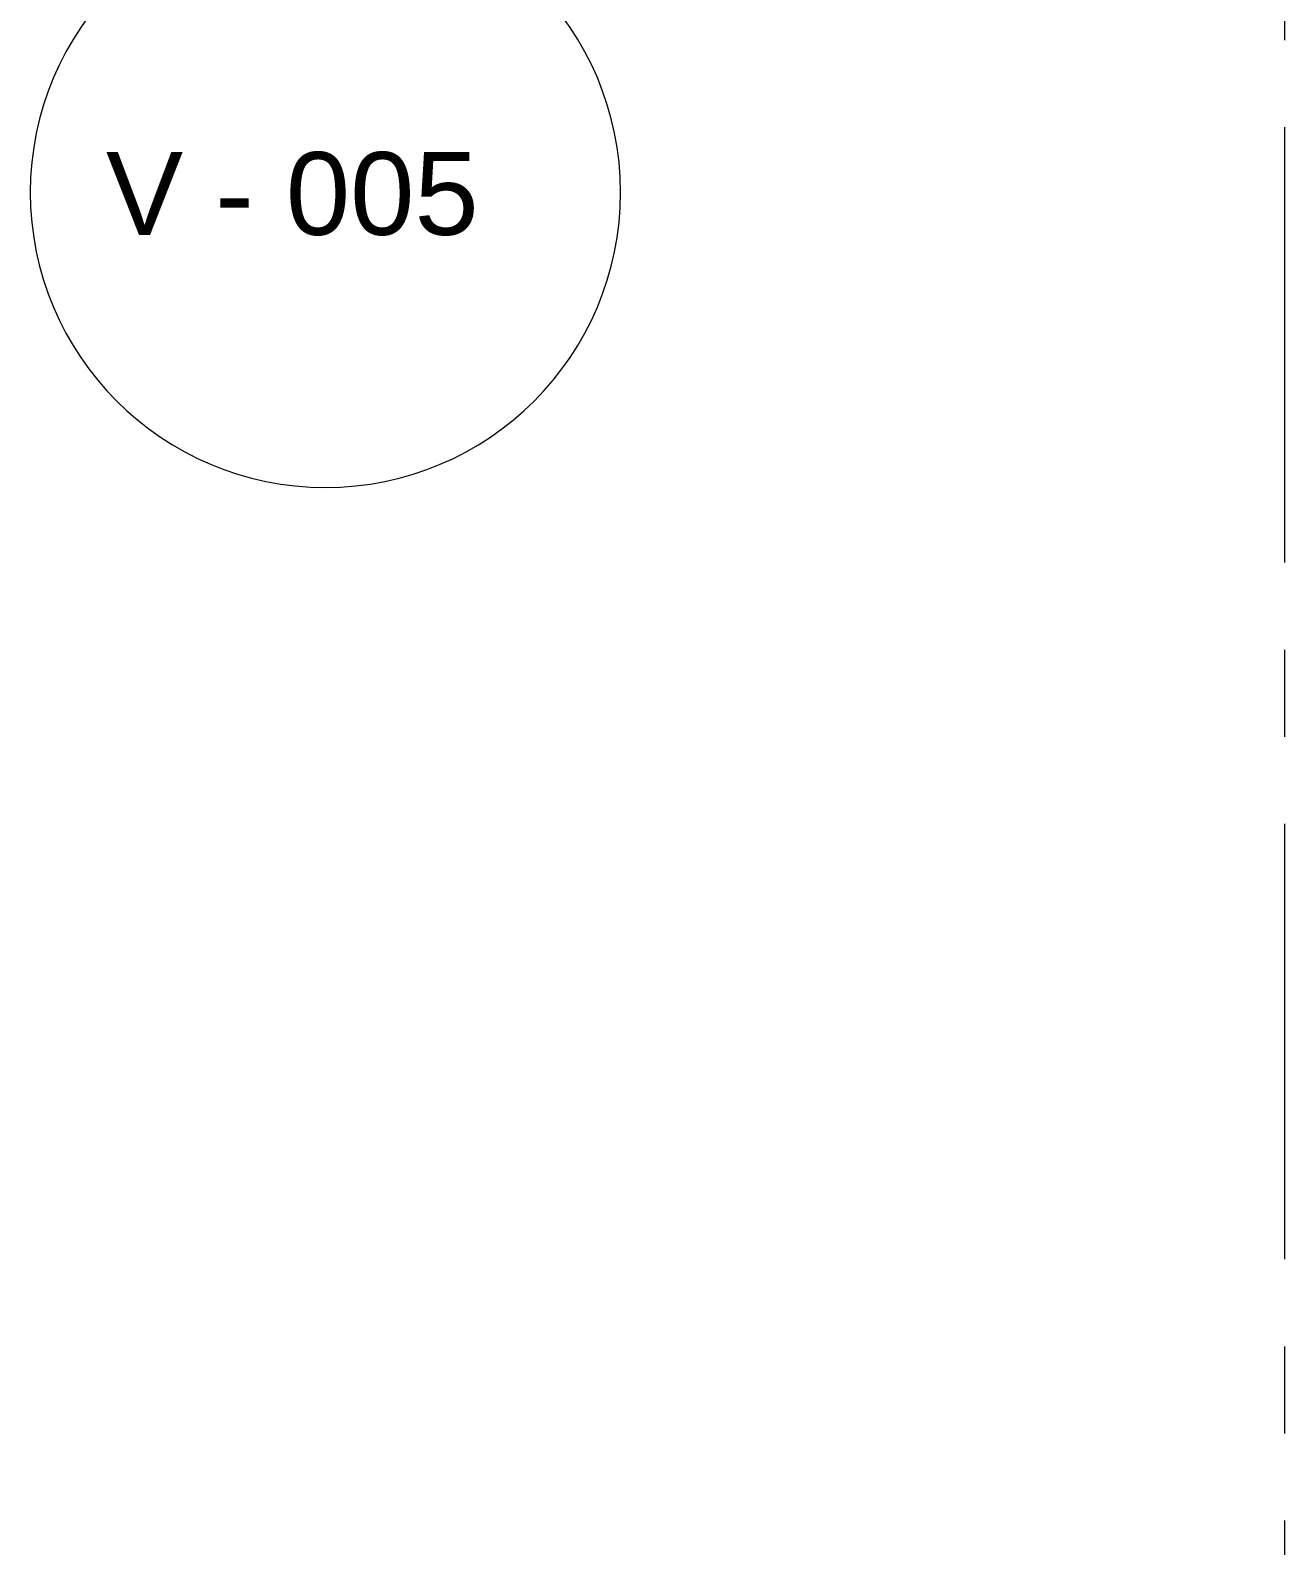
# Model space of a CAD drawing. Header units: inches. Extents: x -19 to 5698, y -728 to 92.
# Drawn here: x 128.38 to 129.82, y 27.521 to 29.261 of the extents above; entities that cross this region are included whole.
import ezdxf

# ---------------------------------------------------------------- set-up
doc = ezdxf.new("R2010")
doc.units = ezdxf.units.IN
doc.header["$MEASUREMENT"] = 0
doc.linetypes.add('Punto & Raya', pattern=[0.65, 0.5, -0.075, 0, -0.075])
doc.layers.add('02 _ ARQ _ ALB _ Ejes Generales', color=251, linetype='Continuous')
doc.layers.add('02 _ ARQ _ ALB _ Muros Interiores', color=7, linetype='Continuous')
doc.styles.add('Estilo_Generado_4', font='swisse.ttf')

msp = doc.modelspace()

# ---------------------------------------------------------------- linework, layer by layer
at = {"layer": '02 _ ARQ _ ALB _ Ejes Generales', "color": 251, "linetype": 'Punto & Raya', "lineweight": 13, "true_color": 0x636466}
msp.add_line((129.82, 3.05), (129.82, 44.9), dxfattribs=at)
at = {"layer": '02 _ ARQ _ ALB _ Muros Interiores', "color": 251, "linetype": 'Continuous', "lineweight": 13, "flags": 128}
msp.add_lwpolyline([(128.3802, 29.075, 1), (129.0577, 29.075, 1)], format="xyb", close=True, dxfattribs=at)

# ---------------------------------------------------------------- texts
at = {"layer": '02 _ ARQ _ ALB _ Muros Interiores', "color": 5, "lineweight": 25, "insert": (128.4671, 29.025), "char_height": 0.095, "attachment_point": 7, "style": 'Estilo_Generado_4'}
msp.add_mtext('\\A1;{\\pql;\\pt0;\\fSwis721 Ex BT|b0|i0|c0|p34;V - 005\\fSwis721 Ex BT|b0|i0|c0|p34;\\fSwis721 Ex BT|b0|i0|c0|p34;\\fSwis721 Ex BT|b0|i0|c0|p34;}', dxfattribs=at)

doc.saveas('drawing.dxf')
